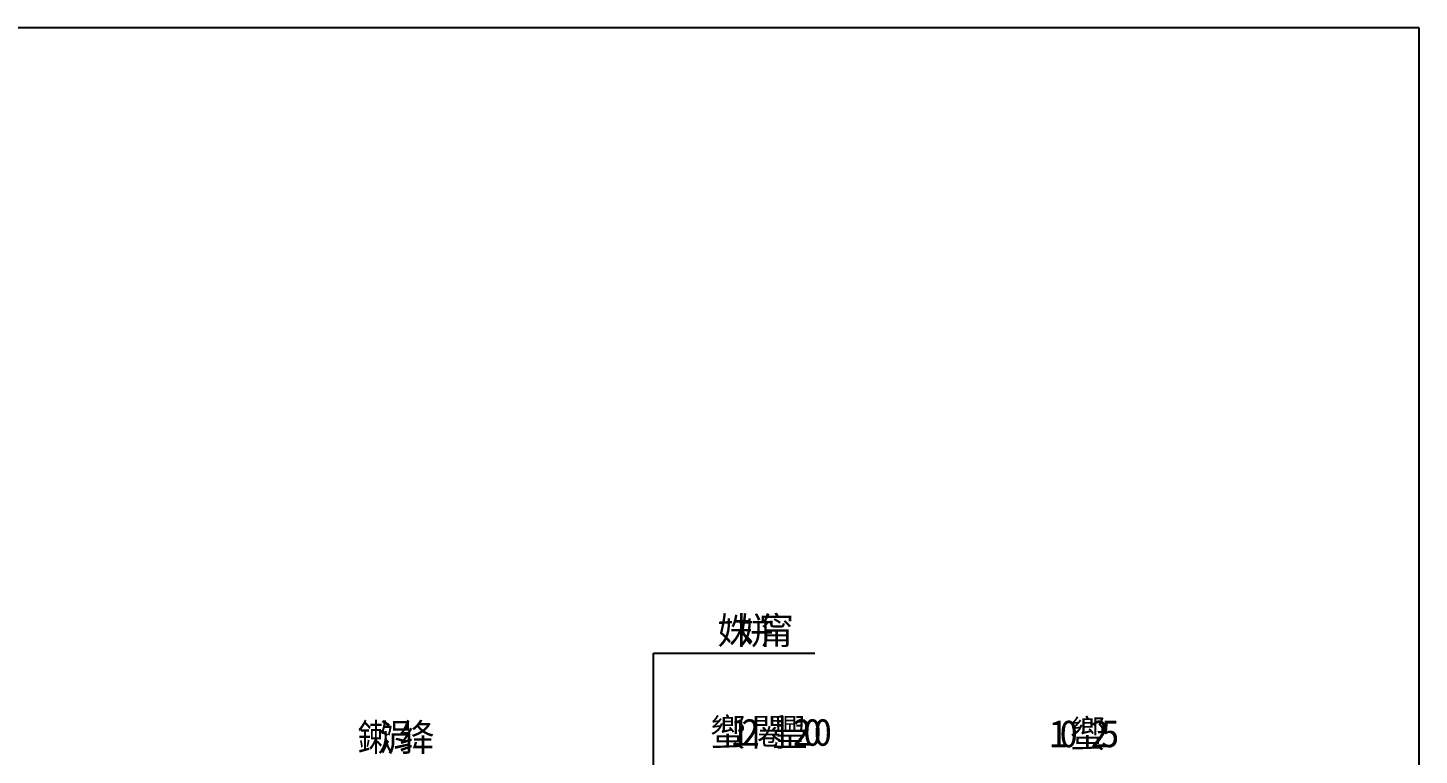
# Model space of a CAD drawing. Header units: metres. Extents: x 0 to 420, y 0 to 297.
# Drawn here: x 206.8 to 420, y 185.5 to 297 of the extents above; entities that cross this region are included whole.
import ezdxf

# ---------------------------------------------------------------- set-up
doc = ezdxf.new("R2010")
doc.units = ezdxf.units.M

msp = doc.modelspace()

# ---------------------------------------------------------------- linework, layer by layer
for p, q in [((420, 297), (0, 297)), ((420, 0), (420, 297)), ((302.66, 156.66), (302.66, 201.14)), ((302.66, 201.14), (327.39, 201.14))]:
    msp.add_line(p, q)

# ---------------------------------------------------------------- texts
for s, p in [('姝', (312.46, 202.52)), ('姘', (315.63, 202.52)), ('甯', (318.8, 202.52)), ('鏉', (257.3, 186.15)), ('涓', (260.47, 186.15)), ('绛', (263.64, 186.15)), ('蠁', (311.33, 186.94)), ('1', (314.5, 186.94)), ('2', (316.08, 186.94)), ('闂', (317.67, 186.94)), ('璺', (320.84, 186.94)), ('2', (324.01, 186.94)), ('0', (325.59, 186.94)), ('0', (327.18, 186.94)), ('1', (363.28, 186.72)), ('0', (364.87, 186.72)), ('蠁', (366.45, 186.72)), ('2', (369.63, 186.72)), ('5', (371.21, 186.72))]:
    msp.add_text(s, height=4.17).set_placement(p)

doc.saveas('drawing.dxf')
